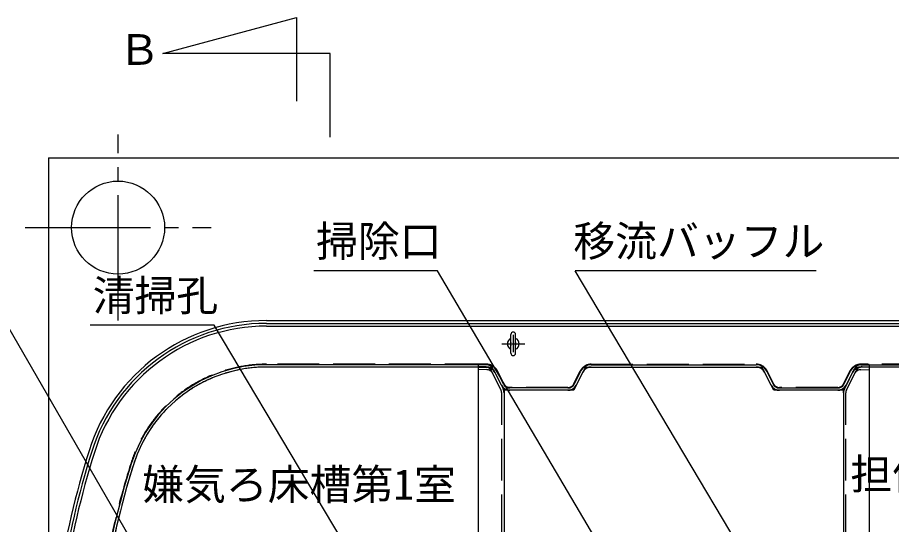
# Model space of a CAD drawing. Units: millimetres, scale not verified. Extents: x -8910 to 8910, y -6308 to 6308.
# Drawn here: x -6140 to -4260, y 1166 to 2257 of the extents above; entities that cross this region are included whole.
import ezdxf
from ezdxf.enums import TextEntityAlignment as Align

# ---------------------------------------------------------------- set-up
doc = ezdxf.new("R2010")
doc.units = ezdxf.units.MM
doc.header["$LTSCALE"] = 30
for name, pattern in [('CHAIN1', [8, 5, -1, 1, -1]), ('CHAIN2', [12, 9, -1, 1, -1]), ('DASHED3', [4, 3, -1]), ('DOUBLE_CHAIN2', [12.8, 9, -1, 0.6, -0.6, 0.6, -1])]:
    doc.linetypes.add(name, pattern=pattern)
for name, color, linetype, lineweight in [('0-1_空気管', 3, 'Continuous', 25), ('0-B_機器', 2, 'Continuous', 25), ('0-D_文字', 7, 'Continuous', 25)]:
    doc.layers.add(name, color=color, linetype=linetype, lineweight=lineweight)
doc.styles.add('ＭＳ ゴシック', font='')
doc.styles.get('ＭＳ ゴシック').set_extended_font_data('MS Gothic')

msp = doc.modelspace()

# ---------------------------------------------------------------- linework, layer by layer
at = {"layer": '0-1_空気管'}
for p, q in [((-5539.91, 2257.05), (-5539.91, 2077.05)), ((-5467.91, 1999.88), (-5467.91, 2179.88)), ((-5604.75, 1605.16), (-3835.85, 1605.16)), ((-5604.75, 1599.16), (-3835.85, 1599.16)), ((-5604.75, 1593.16), (-3835.85, 1593.16)), ((-5078.85, 1534.91), (-5078.85, 1575.41)), ((-5068.85, 1534.91), (-5068.85, 1575.41)), ((-5131.21, 1510.16), (-5604.75, 1510.16)), ((-5131.21, 1505.16), (-5604.75, 1505.16)), ((-5149, 1510.97), (-5133.89, 1510.57)), ((-5149, 1504.95), (-5130.84, 1504.48)), ((-5148.84, -0.64), (-5148.84, 1510.96)), ((-4906.48, 1510.16), (-4551.21, 1510.16)), ((-4906.48, 1505.16), (-4551.21, 1505.16)), ((-4308.84, 1504.95), (-4326.84, 1504.48)), ((-4326.48, 1510.16), (-3951.21, 1510.16)), ((-3951.21, 1505.16), (-4326.48, 1505.16)), ((-4308.84, 1510.96), (-4323.8, 1510.57)), ((-4322.97, 1511.19), (-4308.84, 1511.19)), ((-4308.84, 1510.96), (-4308.84, -0.64)), ((-5116.53, 1499.53), (-5095.95, 1458.38)), ((-5099.37, 1466.22), (-5113.32, 1494.1)), ((-5094.9, 1468.45), (-5108.84, 1496.34)), ((-4942.79, 1468.45), (-4928.84, 1496.34)), ((-4924.37, 1494.1), (-4938.32, 1466.22)), ((-4519.37, 1466.22), (-4533.32, 1494.1)), ((-4528.84, 1496.34), (-4514.9, 1468.45)), ((-4362.79, 1468.45), (-4348.84, 1496.34)), ((-4341.16, 1499.53), (-4361.73, 1458.38)), ((-4344.37, 1494.1), (-4358.31, 1466.22)), ((-5093.84, 1455.16), (-5093.84, 55.16)), ((-4956.21, 1455.16), (-5084.82, 1455.16)), ((-4956.21, 1460.16), (-5081.48, 1460.16)), ((-4501.48, 1460.16), (-4376.2, 1460.16)), ((-4376.2, 1455.16), (-4501.48, 1455.16)), ((-4363.84, 1455.16), (-4363.84, 55.16))]:
    msp.add_line(p, q, dxfattribs=at)
at = {"layer": '0-1_空気管', "linetype": 'CHAIN1'}
for p, q in [((-5073.84, 1574.31), (-5073.84, 1537.32)), ((-5098.85, 1555.16), (-5048.85, 1555.16))]:
    msp.add_line(p, q, dxfattribs=at)
at = {"layer": '0-1_空気管', "linetype": 'DASHED3'}
for p, q in [((-5131.21, 1511.16), (-5604.75, 1511.16)), ((-5131.21, 1505.16), (-5604.75, 1505.16)), ((-5134.02, 1505.58), (-5148.84, 1505.96)), ((-4906.48, 1511.16), (-4551.21, 1511.16)), ((-4906.48, 1505.16), (-4551.21, 1505.16)), ((-3951.21, 1511.16), (-4326.48, 1511.16)), ((-3951.21, 1505.16), (-4326.48, 1505.16)), ((-4323.66, 1505.58), (-4308.84, 1505.96)), ((-5130.97, 1499.48), (-5148.84, 1499.95)), ((-5100.43, 1456.15), (-5121, 1497.29)), ((-5099.37, 1466.22), (-5113.32, 1494.1)), ((-5094, 1468.9), (-5107.95, 1496.79)), ((-4943.68, 1468.9), (-4929.74, 1496.79)), ((-4924.37, 1494.1), (-4938.32, 1466.22)), ((-4519.37, 1466.22), (-4533.32, 1494.1)), ((-4514.01, 1468.9), (-4527.95, 1496.79)), ((-4349.74, 1496.79), (-4363.68, 1468.9)), ((-4344.37, 1494.1), (-4358.31, 1466.22)), ((-4357.26, 1456.15), (-4336.69, 1497.29)), ((-4326.72, 1499.48), (-4308.84, 1499.95)), ((-5098.84, 60.88), (-5098.84, 1449.44)), ((-5093.84, 1455.16), (-5093.84, 1260.58)), ((-4956.21, 1461.16), (-5084.82, 1461.16)), ((-4956.21, 1455.16), (-5081.48, 1455.16)), ((-4376.2, 1461.16), (-4501.48, 1461.16)), ((-4376.2, 1455.16), (-4501.48, 1455.16)), ((-4363.84, 1455.16), (-4363.84, 1260.58)), ((-4358.84, 60.88), (-4358.84, 1449.44))]:
    msp.add_line(p, q, dxfattribs=at)
at = {"layer": '0-1_空気管', "linetype": 'DOUBLE_CHAIN2'}
for p, q in [((-4918.84, 1505.16), (-4924.37, 1494.1)), ((-4918.84, 1505.16), (-4906.48, 1505.16)), ((-4551.21, 1505.16), (-4538.84, 1505.16)), ((-4533.32, 1494.1), (-4538.84, 1505.16)), ((-4361.73, 1458.38), (-4363.84, 1454.16)), ((-4363.84, 1449.44), (-4363.84, 1454.16))]:
    msp.add_line(p, q, dxfattribs=at)
at = {"layer": '0-1_空気管'}
msp.add_lwpolyline([(-5467.91, 2179.88), (-5827.91, 2179.88), (-5539.91, 2257.05)], dxfattribs=at)
at = {"layer": '0-1_空気管', "linetype": 'DOUBLE_CHAIN2'}
for points in [[(-5081.48, 1455.16), (-5093.84, 1455.16), (-5099.37, 1466.22)], [(-4938.32, 1466.22), (-4943.84, 1455.16), (-4956.21, 1455.16)], [(-4501.48, 1455.16), (-4513.84, 1455.16), (-4519.37, 1466.22)], [(-4358.31, 1466.22), (-4363.84, 1455.16), (-4376.2, 1455.16)]]:
    msp.add_lwpolyline(points, dxfattribs=at)
at = {"layer": '0-1_空気管'}
for centre, radius, start, end in [((-5604.75, 1205.16), 400, 90, 162.542), ((-5604.75, 1205.16), 394, 90, 162.542), ((-5604.75, 1205.16), 388, 90, 162.542), ((-5073.84, 1575.41), 5, 0, 180), ((-5073.84, 1555.16), 12.75, 113.089, 246.911), ((-5073.84, 1555.16), 12.75, 293.089, 66.911), ((-5073.84, 1555.16), 6, 146.443, 213.557), ((-5073.84, 1555.16), 6, 326.443, 33.557), ((-5073.84, 1534.91), 5, 180, 0), ((-5604.75, 1205.16), 305, 90, 162.542), ((-5604.75, 1205.16), 300, 90, 162.542), ((-5134.41, 1490.58), 20, 26.564, 88.5), ((-5131.2, 1485.16), 25, 26.565, 90), ((-5131.2, 1485.16), 20, 26.565, 90), ((-5131.37, 1484.48), 20, 26.564, 88.5), ((-4906.48, 1485.16), 25, 90, 153.435), ((-4906.48, 1485.16), 20, 90, 153.435), ((-4551.21, 1485.16), 25, 26.565, 90), ((-4551.21, 1485.16), 20, 26.565, 90), ((-4326.48, 1485.16), 25, 90, 153.435), ((-4326.48, 1485.16), 20, 90, 153.435), ((-4326.32, 1484.48), 20, 91.5, 153.436), ((-4323.27, 1490.58), 20, 91.5, 153.436), ((-5081.48, 1475.16), 15, 206.565, 270), ((-4956.21, 1475.16), 15, 270, 333.435), ((-4501.48, 1475.16), 15, 206.565, 270), ((-4376.2, 1475.16), 15, 270, 333.435), ((-5081.48, 1475.16), 20, 206.565, 270), ((-5113.84, 1449.44), 20, 0, 26.564), ((-4956.21, 1475.16), 20, 270, 333.435), ((-4501.48, 1475.16), 20, 206.565, 270), ((-4376.2, 1475.16), 20, 270, 333.435), ((-4343.84, 1449.44), 20, 153.436, 180), ((-4173.84, 755.16), 1900, 162.542, 180), ((-4173.84, 755.16), 1894, 162.542, 180), ((-4173.84, 755.16), 1888, 162.542, 180), ((-4173.84, 755.16), 1805, 162.542, 180), ((-4173.84, 755.16), 1800, 162.542, 180)]:
    msp.add_arc(centre, radius, start, end, dxfattribs=at)
at = {"layer": '0-1_空気管', "linetype": 'DASHED3'}
for centre, radius, start, end in [((-5604.75, 1205.16), 306, 90, 162.542), ((-5604.75, 1205.16), 300, 90, 162.542), ((-5134.41, 1490.58), 15, 26.564, 88.5), ((-5131.2, 1485.16), 26, 26.565, 90), ((-5131.2, 1485.16), 20, 26.565, 90), ((-4906.48, 1485.16), 26, 90, 153.435), ((-4906.48, 1485.16), 20, 90, 153.435), ((-4551.21, 1485.16), 26, 26.565, 90), ((-4551.21, 1485.16), 20, 26.565, 90), ((-4326.48, 1485.16), 26, 90, 153.435), ((-4326.48, 1485.16), 20, 90, 153.435), ((-4323.27, 1490.58), 15, 91.5, 153.436), ((-5131.37, 1484.48), 15, 26.564, 88.5), ((-4326.32, 1484.48), 15, 91.5, 153.436), ((-5081.48, 1475.16), 14, 206.565, 270), ((-4956.21, 1475.16), 14, 270, 333.435), ((-4501.48, 1475.16), 14, 206.565, 270), ((-4376.2, 1475.16), 14, 270, 333.435), ((-5113.84, 1449.44), 15, 0, 26.564), ((-5081.48, 1475.16), 20, 206.565, 270), ((-4956.21, 1475.16), 20, 270, 333.435), ((-4501.48, 1475.16), 20, 206.565, 270), ((-4376.2, 1475.16), 20, 270, 333.435), ((-4343.84, 1449.44), 15, 153.436, 180), ((-4173.84, 755.16), 1806, 162.542, 180), ((-4173.84, 755.16), 1800, 162.542, 180)]:
    msp.add_arc(centre, radius, start, end, dxfattribs=at)
at = {"layer": '0-B_機器', "linetype": 'CHAIN2'}
for p, q in [((-5923.84, 1605.16), (-5923.84, 2005.16)), ((-6123.84, 1805.16), (-5723.84, 1805.16))]:
    msp.add_line(p, q, dxfattribs=at)
at = {"layer": '0-B_機器'}
for q in [(-6073.84, -444.84), (-3273.85, 1955.16)]:
    msp.add_line((-6073.84, 1955.16), q, dxfattribs=at)
msp.add_circle((-5923.84, 1805.16), 100, dxfattribs=at)
at = {"layer": '0-D_文字', "color": 3}
for p, q in [((-5237.1, 1712.15), (-5503.1, 1712.15)), ((-4691.05, 787.52), (-5237.1, 1712.15)), ((-4422.74, 1712.24), (-4940.74, 1712.24)), ((-4521.81, 1007.78), (-4940.74, 1712.24))]:
    msp.add_line(p, q, dxfattribs=at)
for points in [[(-5753.37, 886.43), (-6212.41, 1681.5), (-6730.41, 1681.5)], [(-5314.47, 918.08), (-5717.53, 1595.26), (-5983.54, 1595.26)]]:
    msp.add_lwpolyline(points, dxfattribs=at)

# ---------------------------------------------------------------- texts
at = {"layer": '0-1_空気管', "color": 4, "style": 'ＭＳ ゴシック'}
msp.add_text('Ｂ', height=65.98, dxfattribs=at).set_placement((-5923.1, 2135.33), align=Align.BOTTOM_LEFT)
at = {"layer": '0-D_文字', "color": 4, "style": 'ＭＳ ゴシック'}
for s, p in [('掃除口', (-5498.1, 1723.15)), ('移流バッフル', (-4944.74, 1723.24)), ('清掃孔', (-5978.54, 1606.26)), ('担体流動槽', (-4349.08, 1222.09)), ('嫌気ろ床槽第1室', (-5872.04, 1199.96))]:
    msp.add_text(s, height=65.98, dxfattribs=at).set_placement(p, align=Align.BOTTOM_LEFT)

doc.saveas('drawing.dxf')
